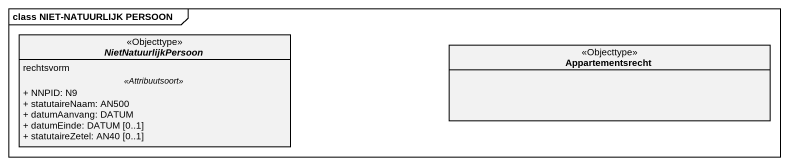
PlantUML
@startuml
mainframe class NIET-NATUURLIJK PERSOON
hide circle
hide empty members
skinparam classAttributeIconSize 0
abstract class NietNatuurlijkPersoon <<Objecttype>> {
  rechtsvorm
  .. <<Attribuutsoort>> ..
  + NNPID: N9
  + statutaireNaam: AN500
  + datumAanvang: DATUM
  + datumEinde: DATUM [0..1]
  + statutaireZetel: AN40 [0..1]
}
class Appartementsrecht <<Objecttype>>
@enduml
